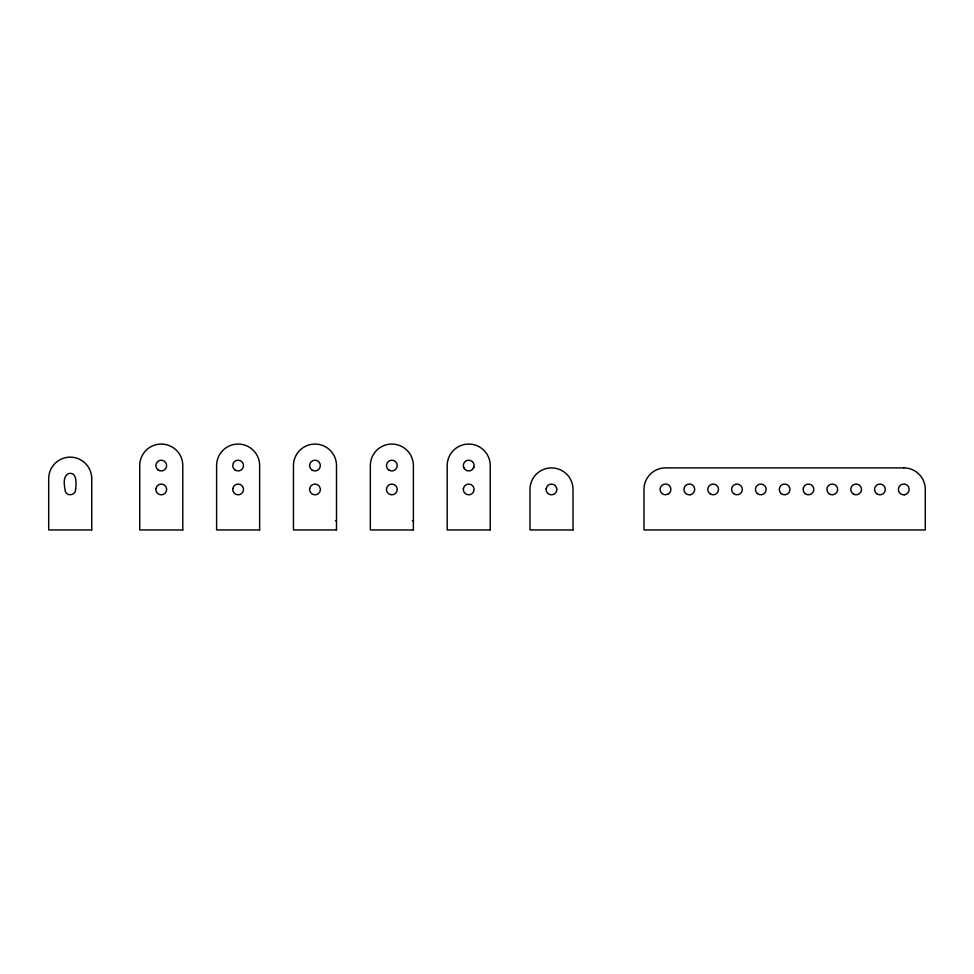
<?xml version="1.0" encoding="UTF-8"?>
<svg xmlns="http://www.w3.org/2000/svg" width="974" height="974" viewBox="0 0 974 974"><rect width="100%" height="100%" fill="white"/><g stroke="black" fill="none" stroke-linecap="round" stroke-linejoin="round"><path stroke-width="1.46" d="M473.51 468.031L474.034 466.424A5.381 5.381 0 0 0 468.713 460.203A5.381 5.381 0 0 0 463.405 466.424L463.928 468.031M335.458 520.713L336.505 520.713M412.319 520.713L413.378 520.713M473.839 467.252A5.381 5.381 0 0 1 463.6 467.252M75.607 489.411C75.899 494.865 67.644 496.837 65.428 491.858C64.479 486.075 62.093 476.359 68.825 473.461C77.579 471.976 76.142 484.346 75.607 489.411M155.937 488.571L155.877 489.411A5.381 5.381 0 0 0 161.258 494.792A5.381 5.381 0 0 0 166.639 489.411L166.566 488.571A5.381 5.381 0 0 0 155.937 488.571M232.81 488.571L232.737 489.411A5.381 5.381 0 0 0 238.119 494.792A5.381 5.381 0 0 0 243.5 489.411L243.439 488.571A5.381 5.381 0 0 0 232.81 488.571M309.671 488.571L309.61 489.411A5.381 5.381 0 0 0 314.992 494.792A5.381 5.381 0 0 0 320.373 489.411L320.3 488.571A5.381 5.381 0 0 0 309.671 488.571M386.544 488.571L386.471 489.411A5.381 5.381 0 0 0 391.852 494.792A5.381 5.381 0 0 0 397.234 489.411L397.173 488.571A5.381 5.381 0 0 0 386.544 488.571M463.405 488.571L463.344 489.411A5.381 5.381 0 0 0 468.713 494.792A5.381 5.381 0 0 0 474.094 489.411L474.034 488.571A5.381 5.381 0 0 0 463.405 488.571M546.183 488.571L546.11 489.411A5.381 5.381 0 0 0 551.491 494.792A5.381 5.381 0 0 0 556.872 489.411L556.811 488.571A5.381 5.381 0 0 0 546.183 488.571M668.651 493.769L665.498 494.792A5.381 5.381 0 0 1 660.701 491.858L660.372 491.079A5.381 5.381 0 0 1 665.498 484.029L666.338 484.102A5.381 5.381 0 0 1 669.844 486.245L670.282 486.976A5.381 5.381 0 0 1 668.651 493.769M690.164 494.731L689.324 494.792A5.381 5.381 0 0 1 684.527 491.858L684.211 491.079A5.381 5.381 0 0 1 689.324 484.029L690.164 484.102A5.381 5.381 0 0 1 693.671 486.245L694.121 486.976A5.381 5.381 0 0 1 690.164 494.731M904.615 494.731L903.775 494.792A5.381 5.381 0 0 1 898.978 491.858L898.661 491.079A5.381 5.381 0 0 1 903.775 484.029L904.615 484.102A5.381 5.381 0 0 1 908.133 486.245L908.572 486.976A5.381 5.381 0 0 1 904.615 494.731M903.775 467.885L665.498 467.885A21.525 21.525 0 0 0 643.972 489.411L643.972 529.941L925.3 529.941L925.3 489.411A21.525 21.525 0 0 0 903.775 467.885M91.751 529.941L48.7 529.941L48.7 478.66A21.525 21.525 0 0 1 70.225 457.135A21.525 21.525 0 0 1 91.751 478.66L91.751 529.941M182.783 529.941L139.732 529.941L139.732 465.584A21.525 21.525 0 0 1 161.258 444.059A21.525 21.525 0 0 1 182.783 465.584L182.783 529.941M259.644 529.941L216.605 529.941L216.605 465.584A21.525 21.525 0 0 1 238.119 444.059A21.525 21.525 0 0 1 259.644 465.584L259.644 529.941M336.505 529.941L293.466 529.941L293.466 465.584A21.525 21.525 0 0 1 314.992 444.059A21.525 21.525 0 0 1 336.505 465.584L336.505 529.941M413.378 529.941L370.327 529.941L370.327 465.584A21.525 21.525 0 0 1 391.852 444.059A21.525 21.525 0 0 1 413.378 465.584L413.378 529.941M490.239 529.941L447.2 529.941L447.2 465.584A21.525 21.525 0 0 1 468.713 444.059A21.525 21.525 0 0 1 490.239 465.584L490.239 529.941M573.016 529.941L529.978 529.941L529.978 489.411A21.525 21.525 0 0 1 551.491 467.897A21.525 21.525 0 0 1 573.016 489.411L573.016 529.941M157.873 469.772A5.381 5.381 0 0 0 166.566 466.424A5.381 5.381 0 0 0 159.322 460.568A5.381 5.381 0 0 0 157.873 469.772M389.162 470.247A5.381 5.381 0 0 0 397.234 465.584A5.381 5.381 0 0 0 389.162 460.921A5.381 5.381 0 0 0 389.162 470.247M234.734 469.772A5.381 5.381 0 0 0 243.439 466.424A5.381 5.381 0 0 0 236.195 460.568A5.381 5.381 0 0 0 234.734 469.772M311.607 469.772A5.381 5.381 0 0 0 320.3 466.424A5.381 5.381 0 0 0 313.056 460.568A5.381 5.381 0 0 0 311.607 469.772M733.592 493.599A5.381 5.381 0 0 0 742.298 490.251A5.381 5.381 0 0 0 735.053 484.395A5.381 5.381 0 0 0 733.592 493.599M828.911 493.599A5.381 5.381 0 0 0 837.603 490.251A5.381 5.381 0 0 0 830.359 484.395A5.381 5.381 0 0 0 828.911 493.599M710.46 494.074A5.381 5.381 0 0 0 718.532 489.411A5.381 5.381 0 0 0 710.46 484.76A5.381 5.381 0 0 0 710.46 494.074M876.563 493.599A5.381 5.381 0 0 0 885.269 490.251A5.381 5.381 0 0 0 878.024 484.395A5.381 5.381 0 0 0 876.563 493.599M757.419 493.599A5.381 5.381 0 0 0 766.124 490.251A5.381 5.381 0 0 0 758.88 484.395A5.381 5.381 0 0 0 757.419 493.599M781.245 493.599A5.381 5.381 0 0 0 789.951 490.251A5.381 5.381 0 0 0 782.706 484.395A5.381 5.381 0 0 0 781.245 493.599M805.084 493.599A5.381 5.381 0 0 0 813.777 490.251A5.381 5.381 0 0 0 806.533 484.395A5.381 5.381 0 0 0 805.084 493.599M853.431 494.074A5.381 5.381 0 0 0 861.503 489.411A5.381 5.381 0 0 0 853.431 484.76A5.381 5.381 0 0 0 853.431 494.074"/></g></svg>
